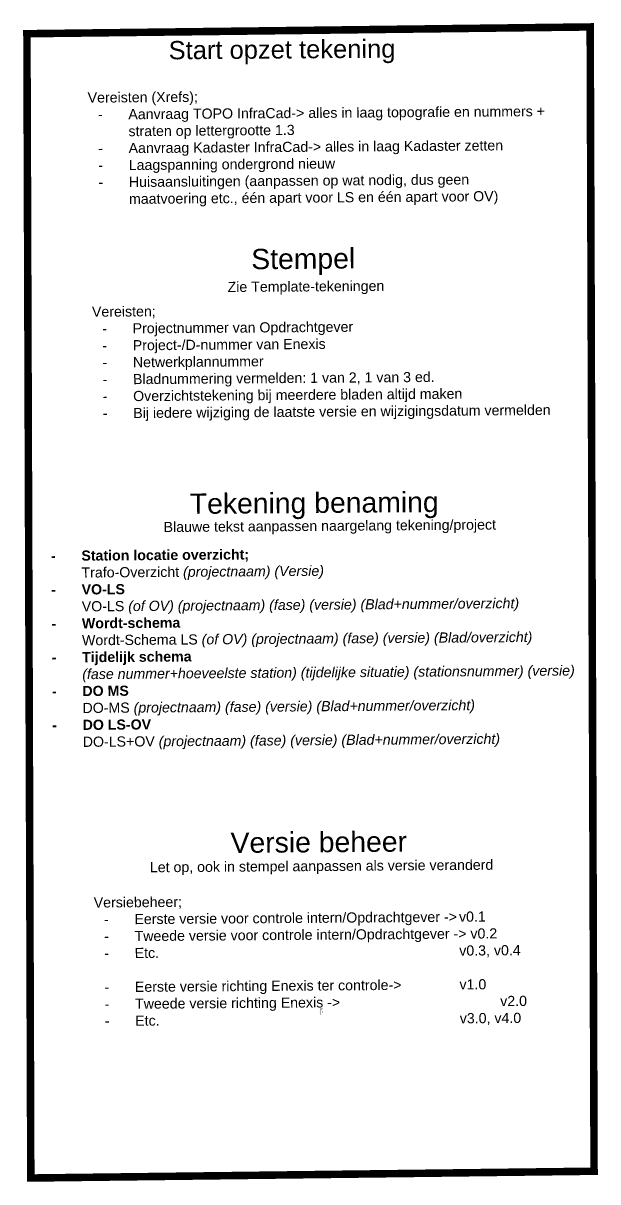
# Model space of a CAD drawing. Header units: metres. Extents: x 342 to 10732, y 11 to 2199.
# Drawn here: x 342.2 to 483.9, y 11 to 296.2 of the extents above; entities that cross this region are included whole.
import ezdxf

# ---------------------------------------------------------------- set-up
doc = ezdxf.new("R2010")
doc.units = ezdxf.units.M
doc.linetypes.add('DASHED', pattern=[0.75, 0.5, -0.25])
doc.layers.add('01 - Geulbak', color=18, linetype='Continuous', lineweight=0)
doc.layers.add('Aansluiting LS K09', color=104, linetype='DASHED', lineweight=0)
doc.styles.add('TM-0.5', font='', dxfattribs={"height": 0.5})
doc.styles.add('TM-2.5', font='', dxfattribs={"height": 2.5})
doc.styles.get('TM-0.5').set_extended_font_data('Arial Nova Light')
doc.styles.get('TM-2.5').set_extended_font_data('Arial Nova Light')

# ---------------------------------------------------------------- blocks, each defined once
blk = doc.blocks.new('Flatkast')
at = {"layer": '01 - Geulbak', "linetype": 'Continuous', "const_width": 0.1}
for points in [[(0, -0.99), (-0.57, -1), (-0.58, 0.08)], [(0, -1.94), (0, 1.43), (1, 1.43)], [(0, 0.7), (0.73, 0.71)], [(0, 0.12), (0.33, 0.12)], [(0, -0.99), (0.71, -0.98), (0.7, 0.07)]]:
    blk.add_lwpolyline(points, dxfattribs=at)

msp = doc.modelspace()

# ---------------------------------------------------------------- linework, layer by layer
at = {"layer": 'Aansluiting LS K09', "linetype": 'Continuous', "const_width": 1.85405}
msp.add_lwpolyline([(481.98634, 295.27771), (482.94293, 13.56695), (344.11396, 11.89707), (343.15737, 293.60783), (481.98634, 295.27771)], dxfattribs=at)

# ---------------------------------------------------------------- block references
at = {"xscale": 0.5, "yscale": 0.5, "zscale": 0.5}
msp.add_blockref('Flatkast', (415.58208, 53.01306), dxfattribs=at)

# ---------------------------------------------------------------- texts
at = {"attachment_point": 1, "rotation": 0.4247719}
for s, width, insert, char_height, style in [('Start opzet tekening', 70.4523902, (378.06208, 291.80037), 4.5, 'TM-0.5'), ('Vereisten (Xrefs);\\P\\pxi-3,l4,t4;-^IAanvraag TOPO InfraCad-> alles in laag topografie en nummers + straten op lettergrootte 1.3\\P-^IAanvraag Kadaster InfraCad-> alles in laag Kadaster zetten\\P-^ILaagspanning ondergrond nieuw\\P-^IHuisaansluitingen (aanpassen op wat nodig, dus geen maatvoering etc., één apart voor LS en één apart voor OV)', 112.6928998, (358.11428, 279.13895), 2.5, 'TM-2.5'), ('Stempel', 77.8904049, (398.42625, 240.62597), 5, 'TM-0.5'), ('Zie Template-tekeningen', 85.644394, (392.60471, 232.51619), 2.5, 'TM-0.5'), ('Vereisten;\\P\\pxi-3,l4,t4;-^IProjectnummer van Opdrachtgever\\P-^IProject-/D-nummer van Enexis\\P-^INetwerkplannummer\\P-^IBladnummering vermelden: 1 van 2, 1 van 3 ed.\\P-^IOverzichtstekening bij meerdere bladen altijd maken\\P-^IBij iedere wijziging de laatste versie en wijzigingsdatum vermelden', 112.6928998, (359.17261, 226.42268), 2.5, 'TM-2.5'), ('Tekening benaming', 65.3797814, (383.27685, 180.39461), 5, 'TM-0.5'), ('Blauwe tekst aanpassen naargelang tekening/project', 119.4047128, (376.83078, 173.42668), 2.5, 'TM-2.5'), ('\\pxi-3,l4,t4;{\\fArial Nova Light|b1|i0|c0|p34;-^IStation locatie overzicht;\\P\\pi0,l0,tz;}^ITrafo-Overzicht {\\fArial Nova Light|b0|i1|c0|p34;\\C5;(projectnaam) (Versie)\\P\\pi-3,l4,t4;\\fArial Nova Light|b1|i0|c0|p34;\\C256;-^IVO-LS\\P\\pi0,l0,tz;}^IVO-LS {\\fArial Nova Light|b0|i1|c0|p34;\\C5;(of OV) (projectnaam) (fase) (versie) (Blad+nummer/overzicht)\\P\\pi-3,l4,t4;\\fArial Nova Light|b1|i0|c0|p34;\\C256;-^IWordt-schema\\P\\pi0,l0,tz;}^IWordt-Schema LS {\\fArial Nova Light|b0|i1|c0|p34;\\C5;(of OV) (projectnaam) (fase) (versie) (Blad/overzicht)}\\P\\pi-3,l4,t4;{\\fArial Nova Light|b1|i0|c0|p34;-^ITijdelijk schema\\P\\pi0,l0,tz;\\fArial Nova Light|b0|i1|c0|p34;\\C5;^I(fase nummer+hoeveelste station) (tijdelijke situatie) (stationsnummer)\\fArial Nova Light|b1|i0|c0|p34;\\C256; \\fArial Nova Light|b0|i1|c0|p34;\\C5;(versie)\\fArial Nova Light|b1|i0|c0|p34;\\C256;\\P\\pi-3,l4,t4;-^IDO MS\\P\\pi0,l0,tz;^I}DO-MS {\\fArial Nova Light|b0|i1|c0|p34;\\C5;(projectnaam) (fase) (versie) (Blad+nummer/overzicht)\\P\\pi-3,l4,t4;\\fArial Nova Light|b1|i0|c0|p34;\\C256;-^IDO LS-OV\\P\\pi0,l0,tz;^I}DO-LS+OV{\\fArial Nova Light|b0|i1|c0|p34;\\C5; (projectnaam) (fase) (versie) (Blad+nummer/overzicht)}', 135.7366992, (346.56824, 166.30637), 2.5, 'TM-2.5'), ('Versie beheer', 42.0839008, (393.33136, 96.9258), 5, 'TM-0.5'), ('Let op, ook in stempel aanpassen als versie veranderd', 119.4047128, (373.45514, 89.66096), 2.5, 'TM-2.5'), ('Versiebeheer;\\P\\pxi-3,l4,t4;-^IEerste versie voor controle intern/Opdrachtgever ->^Iv0.1\\P-^ITweede versie voor controle intern/Opdrachtgever -> v0.2\\P-^IEtc. ^I^I^I^I^I^I^I^Iv0.3, v0.4\\P\\pi0,l0,tz;\\P\\pi-3,l4,t4;-^IEerste versie richting Enexis ter controle-> ^I^Iv1.0\\P-^ITweede versie richting Enexis ->^I^I^I^Iv2.0\\P-^IEtc. ^I^I^I^I^I^I^I^Iv3.0, v4.0', 107.3151682, (359.612, 80.98065), 2.5, 'TM-2.5')]:
    msp.add_mtext_dynamic_manual_height_columns(s, width=width, gutter_width=23.74305, heights=[0], dxfattribs=dict(at, insert=insert, char_height=char_height, style=style))

doc.saveas('drawing.dxf')
